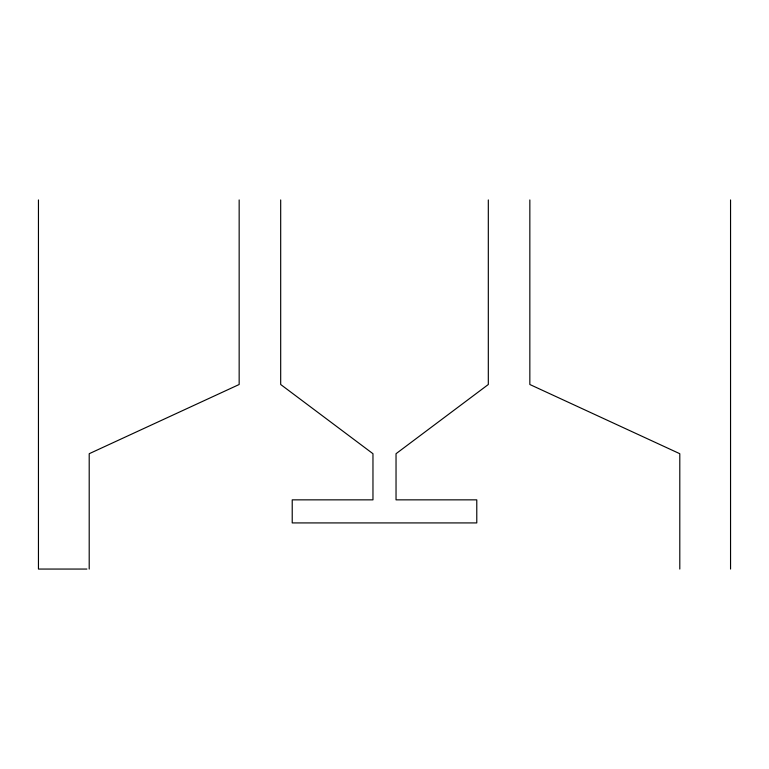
<?xml version="1.0" encoding="UTF-8"?>
<svg xmlns="http://www.w3.org/2000/svg" width="769" height="769" viewBox="0 0 769 769"><rect width="100%" height="100%" fill="white"/><g stroke="black" fill="none" stroke-linecap="round" stroke-linejoin="round"><path stroke-width="1.15" d="M86.897 569.06L38.45 569.06L38.45 199.94M730.55 199.94L730.55 569.06M679.796 569.06L679.796 453.71L529.841 384.5L529.841 199.94M488.315 199.94L488.315 384.5L396.035 453.71L396.035 499.85L476.78 499.85L476.78 522.92L292.22 522.92L292.22 499.85L372.965 499.85L372.965 453.71L280.685 384.5L280.685 199.94M239.159 199.94L239.159 384.5L89.204 453.71L89.204 569.06"/></g></svg>
